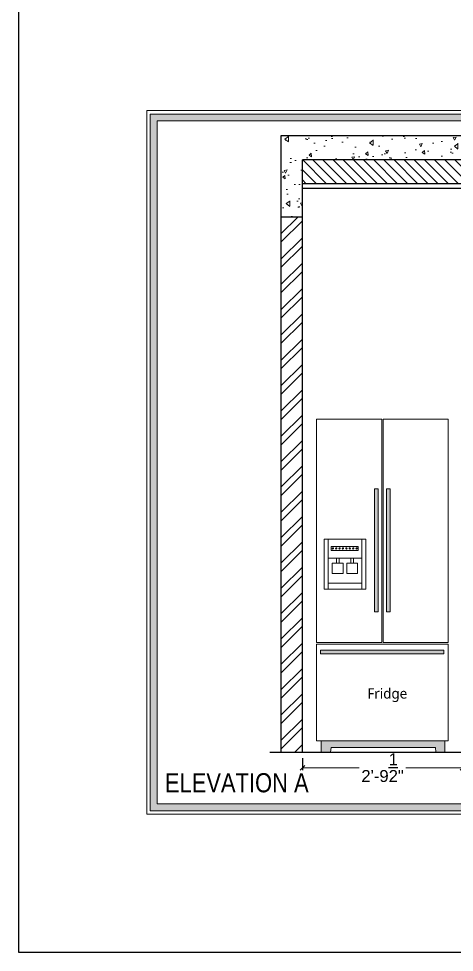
# Model space of a CAD drawing. Header units: millimetres. Extents: x 56222 to 3066687, y -650199 to -121287.
# Drawn here: x 133149.7 to 133240.7, y -184657.9 to -184462.5 of the extents above; entities that cross this region are included whole.
import ezdxf

# ---------------------------------------------------------------- set-up
doc = ezdxf.new("R2010")
doc.units = ezdxf.units.MM
doc.header["$MEASUREMENT"] = 0
doc.header["$PDMODE"] = 35
doc.linetypes.add('CENTER', pattern=[2, 1.25, -0.25, 0.25, -0.25])
doc.linetypes.add('DASHEDX2', pattern=[1.5, 1, -0.5])
doc.layers.get('Defpoints').update_dxf_attribs({"color": 220})
for name, color, linetype, lineweight in [('03FUN', 37, 'Continuous', 9), ('COLUMN', 1, 'Continuous', 30), ('dim05', 1, 'Continuous', 13), ('Dimension', 10, 'DASHEDX2', 20), ('FIRST FLOOR ( TEXT )', 7, 'Continuous', 9), ('FURNITURE', 32, 'Continuous', 9), ('GROUND FLOOR  ( HATCH )', 251, 'Continuous', 9), ('SECTION ( SLAB PLine )', 104, 'Continuous', 30), ('Text', 7, 'Continuous', 15), ('TILE', 14, 'Continuous', 9), ('UTILITY', 48, 'Continuous', 9), ('wall', 7, 'Continuous', 30), ('XX~SLAB ( BEAM )~ ( DIM )', 7, 'Continuous', 9)]:
    doc.layers.add(name, color=color, linetype=linetype, lineweight=lineweight)
doc.layers.add('AR HATCH-7', color=7, linetype='Continuous')
doc.styles.add('Arial', font='arial.ttf')
doc.styles.add('KATHA', font='swissc.ttf')
doc.styles.get("Standard").update_dxf_attribs({"font": 'arial.ttf', "height": 6})
doc.dimstyles.new('ISO-25', dxfattribs={"dimtxt": 2.5, "dimasz": 1, "dimexe": 0.5, "dimexo": 1, "dimtad": 0, "dimdec": 1, "dimlunit": 4, "dimtxsty": 'Standard', "dimblk": 'OBLIQUE', "dimcen": 2.5, "dimclrd": 1, "dimclre": 1, "dimclrt": 5, "dimadec": 0, "dimazin": 0, "dimtfac": 1, "dimtdec": 1, "dimtmove": 0, "dimatfit": 3, "dimfxl": 1, "dimlwd": -1, "dimarcsym": 0})

# ---------------------------------------------------------------- blocks, each defined once
blk = doc.blocks.new('fridge')
at = {"layer": '03FUN', "linetype": 'ByBlock'}
h = blk.add_hatch(color=250, dxfattribs=at)
h.paths.add_polyline_path([(134543.83, -185600.35), (134543.06, -185600.35), (134543.06, -185626.13), (134543.83, -185626.13)])
h.paths.add_polyline_path([(134541.32, -185600.35), (134540.55, -185600.35), (134540.55, -185626.13), (134541.32, -185626.13)])
blk.add_hatch(color=250, dxfattribs=at).paths.add_polyline_path([(134555.02, -185634.11), (134529.24, -185634.11), (134529.24, -185634.88), (134555.02, -185634.88)])
at = {"layer": '03FUN', "linetype": 'CENTER', "lineweight": 30}
h = blk.add_hatch(color=250, dxfattribs=at)
h.paths.add_polyline_path([(134555.25, -185653.13), (134542.2, -185653.13), (134542.2, -185654.53), (134553.28, -185654.53), (134553.4, -185655.5), (134555.25, -185655.5)])
h.paths.add_polyline_path([(134542.2, -185653.13), (134529.38, -185653.13), (134529.38, -185655.5), (134531.37, -185655.5), (134531.49, -185654.53), (134542.2, -185654.53)])
at = {"layer": 'UTILITY'}
for p, q in [((134530.84, -185614.88), (134537.89, -185614.88)), ((134530.84, -185620.14), (134537.89, -185620.14))]:
    blk.add_line(p, q, dxfattribs=at)
for points in [[(134542.06, -185585.81), (134528.43, -185585.81), (134528.43, -185632.54), (134542.06, -185632.54)], [(134555.98, -185585.81), (134542.34, -185585.81), (134542.34, -185632.54), (134555.98, -185632.54)], [(134541.32, -185600.35), (134541.32, -185626.13), (134540.55, -185626.13), (134540.55, -185600.35)], [(134543.83, -185600.35), (134543.83, -185626.13), (134543.06, -185626.13), (134543.06, -185600.35)], [(134530.02, -185621.33), (134538.72, -185621.33), (134538.72, -185610.9), (134530.02, -185610.9)], [(134530.02, -185610.9), (134530.84, -185610.9), (134530.84, -185621.33), (134530.02, -185621.33)], [(134538.72, -185610.9), (134537.89, -185610.9), (134537.89, -185621.33), (134538.72, -185621.33)], [(134531.48, -185612.42), (134537.14, -185612.42), (134537.14, -185613.24), (134531.48, -185613.24)], [(134532.57, -185615.94), (134533.13, -185615.94), (134533.13, -185614.88), (134532.57, -185614.88)], [(134536.16, -185615.94), (134535.61, -185615.94), (134535.61, -185614.88), (134536.16, -185614.88)], [(134531.72, -185615.94), (134533.98, -185615.94), (134533.98, -185618.08), (134531.72, -185618.08)], [(134537.01, -185615.94), (134534.76, -185615.94), (134534.76, -185618.08), (134537.01, -185618.08)], [(134555.98, -185632.9), (134528.43, -185632.89), (134528.43, -185653.13), (134555.98, -185653.13)], [(134529.24, -185634.11), (134555.02, -185634.11), (134555.02, -185634.88), (134529.24, -185634.88)], [(134555.25, -185653.13), (134529.38, -185653.13), (134529.38, -185655.5), (134531.37, -185655.5), (134531.49, -185654.53), (134553.28, -185654.53), (134553.4, -185655.5), (134555.25, -185655.5)]]:
    blk.add_lwpolyline(points, close=True, dxfattribs=at)
for centre in [(134531.85, -185612.83), (134532.54, -185612.83), (134533.24, -185612.83), (134533.94, -185612.83), (134534.68, -185612.83), (134535.37, -185612.83), (134536.11, -185612.83), (134536.81, -185612.83)]:
    blk.add_circle(centre, 0.145, dxfattribs=at)
blk = doc.blocks.new('_Oblique')
at = {"layer": 'wall', "color": 0, "lineweight": -2}
blk.add_line((-0.5, -0.5), (0.5, 0.5), dxfattribs=at)
blk = doc.blocks.new('*D200')
at = {"layer": 'Defpoints', "color": 0, "lineweight": 30, "transparency": 16777216}
for p in [(133209.02, -184616.26), (133242.5, -184615.78), (133209.02, -184619.25)]:
    blk.add_point(p, dxfattribs=at)
at = {"layer": 'dim05', "color": 1, "linetype": 'Continuous', "lineweight": -2, "transparency": 16777216}
for p, q in [((133209.02, -184617.26), (133209.02, -184619.75)), ((133242.5, -184616.78), (133242.5, -184619.75))]:
    blk.add_line(p, q, dxfattribs=at)
at = {"layer": 'dim05', "color": 1, "linetype": 'Continuous', "transparency": 16777216}
for p, q in [((133209.02, -184619.25), (133220.88, -184619.25)), ((133242.5, -184619.25), (133230.64, -184619.25))]:
    blk.add_line(p, q, dxfattribs=at)
at = {"layer": 'dim05', "color": 1, "transparency": 16777216, "rotation": 180}
blk.add_blockref('_Oblique', (133209.02, -184619.25), dxfattribs=at)
at = {"layer": 'dim05', "color": 1, "transparency": 16777216}
blk.add_blockref('_Oblique', (133242.5, -184619.25), dxfattribs=at)
at = {"layer": 'dim05', "color": 5, "lineweight": 25, "transparency": 16777216, "insert": (133225.76, -184619.25), "char_height": 2.5, "attachment_point": 5, "style": 'Arial'}
blk.add_mtext('2\'-9{\\H1x;\\S1/2;}"', dxfattribs=at)

msp = doc.modelspace()

# ---------------------------------------------------------------- hatches: boundary and pattern name
at = {"layer": 'AR HATCH-7', "linetype": 'CENTER', "lineweight": 15, "true_color": 0x939598}
h = msp.add_hatch(dxfattribs=at)
h.set_pattern_fill('AR-CONC', color=252, angle=225)
h.set_pattern_definition([(275, (-1317.479, 1045.914), (-5.51551999, -4.62807079), [0.75, -8.25]), (220, (-1317.479, 1045.914), (6.29992167, -4.3376815), [0.6, -6.6]), (325.4514445, (-1317.9386, 1045.528), (0.78440164, -8.96575221), [0.63740192, -7.01142112]), (271.1842, (-1316.065, 1044.5), (-8.71693388, -6.37613776), [1.125, -12.375]), (321.6356355, (-1316.791, 1043.968), (0.2790007, -13.4971167), [0.9561034, -10.5171376]), (216.184164, (-1316.065, 1044.5), (0.2790007, -13.4971167), [0.9, -9.9]), (246, (-1317.1254, 1044.146), (-7.06771572, -1.37382476), [0.75, -8.25]), (191, (-1317.1254, 1044.146), (3.40708593, -6.84808435), [0.6, -6.6]), (296.4514447, (-1317.7144, 1044.0316), (-3.66062975, -8.22190906), [0.6374019, -7.01142112]), (262.5, (-1317.479, 1045.9139), (2.267931853, -2.439898176), [0, -6.52, 0, -6.7, 0, -6.625]), (232.5, (-1317.479, 1045.914), (0.92872942, -4.6490945), [0, -3.82, 0, -6.37, 0, -2.525]), (192.5, (-1315.902, 1047.4907), (-3.934181673, -3.615207618), [0, -2.5, 0, -7.8, 0, -10.35]), (182.5, (-1315.195, 1048.198), (-3.41589983, -4.83159807), [0, -3.25, 0, -5.18, 0, -7.35])])
h.paths.add_polyline_path([(133333.52, -184487.01), (133204.52, -184487.01), (133204.52, -184504.01), (133209.02, -184504.01), (133209.02, -184492.01), (133333.52, -184492.01)])
h = msp.add_hatch(dxfattribs=at)
h.set_pattern_fill('ANSI32', color=252, scale=10)
h.set_pattern_definition([(45, (-1317.479, 1045.914), (-2.65165043, 2.65165043), []), (45, (-1315.711, 1045.914), (-2.65165043, 2.65165043), [])])
h.paths.add_polyline_path([(133209.02, -184504.01), (133204.52, -184504.01), (133204.52, -184616.01), (133209.02, -184616.01)])
at = {"layer": 'Dimension', "linetype": 'Continuous', "true_color": 0xd39e00}
h = msp.add_hatch(color=42, dxfattribs=at)
h.paths.add_polyline_path([(133177.18, -184628.25), (133384.36, -184628.25), (133384.36, -184482.42), (133177.18, -184482.42)])
h.paths.add_polyline_path([(133178.64, -184626.8), (133382.91, -184626.8), (133382.91, -184483.88), (133178.64, -184483.88)], flags=16)
at = {"layer": 'GROUND FLOOR  ( HATCH )', "linetype": 'CENTER', "lineweight": 15}
h = msp.add_hatch(dxfattribs=at)
h.set_pattern_fill('ANSI31', color=6, scale=12, angle=90, style=0)
h.set_pattern_definition([(135, (-1317.479, 1045.9139), (-1.060660172, -1.060660172), [])])
h.paths.add_polyline_path([(133329.02, -184492.01), (133209.02, -184492.01), (133209.02, -184497.01), (133329.02, -184497.01)])

# ---------------------------------------------------------------- linework, layer by layer
at = {"layer": 'COLUMN'}
msp.add_line((133202.16, -184616.01), (133336.17, -184616.01), dxfattribs=at)
at = {"layer": 'Dimension', "color": 42, "linetype": 'Continuous', "true_color": 0xd39e00}
for points in [[(133176.46, -184481.69), (133385.09, -184481.69), (133385.09, -184628.98), (133176.46, -184628.98)], [(133177.18, -184482.42), (133384.36, -184482.42), (133384.36, -184628.25), (133177.18, -184628.25)], [(133178.64, -184483.88), (133382.91, -184483.88), (133382.91, -184626.8), (133178.64, -184626.8)]]:
    msp.add_lwpolyline(points, close=True, dxfattribs=at)
at = {"layer": 'SECTION ( SLAB PLine )', "color": 1}
for p, q in [((133204.52, -184487.01), (133204.52, -184504.01)), ((133333.52, -184487.01), (133204.52, -184487.01)), ((133209.02, -184504.01), (133209.02, -184492.01)), ((133333.52, -184492.01), (133209.02, -184492.01)), ((133209.02, -184504.01), (133204.52, -184504.01))]:
    msp.add_line(p, q, dxfattribs=at)
at = {"layer": 'SECTION ( SLAB PLine )', "color": 6}
for p, q in [((133329.02, -184497.01), (133209.02, -184497.01)), ((133329.02, -184498.01), (133209.02, -184498.01))]:
    msp.add_line(p, q, dxfattribs=at)
at = {"layer": 'TILE', "color": 3, "lineweight": 30}
msp.add_lwpolyline([(133149.69, -184283.07), (134104.7, -184283.07), (134104.7, -184657.89), (133149.69, -184657.89)], close=True, dxfattribs=at)
at = {"layer": 'XX~SLAB ( BEAM )~ ( DIM )', "lineweight": 30}
for p, q in [((133204.52, -184504.01), (133204.52, -184616.01)), ((133209.02, -184616.01), (133209.02, -184504.01))]:
    msp.add_line(p, q, dxfattribs=at)

# ---------------------------------------------------------------- block references
at = {"layer": 'FURNITURE', "color": 242, "linetype": 'CENTER', "lineweight": 30, "true_color": 0xcd2027}
msp.add_blockref('fridge', (-1316.48, 1039.49), dxfattribs=at)

# ---------------------------------------------------------------- texts
at = {"layer": 'FIRST FLOOR ( TEXT )', "transparency": 33554687, "insert": (133195.28, -184622.42), "char_height": 4, "attachment_point": 5, "style": 'KATHA'}
msp.add_mtext('ELEVATION A', dxfattribs=at)
at = {"layer": 'Text', "ltscale": 20, "insert": (133222.57, -184602.63, 0.26), "char_height": 2.1436, "width": 39.2778, "attachment_point": 1}
msp.add_mtext('{\\fMalgun Gothic|b0|i0|c0|p34;\\C1;Fridge}', dxfattribs=at)

# ---------------------------------------------------------------- dimensions: what is measured, and where the dimension line sits
at = {"layer": 'dim05', "color": 27, "lineweight": 25, "true_color": 0x7d5120}
dim = msp.add_linear_dim(base=(133209.02, -184619.25), p1=(133242.5, -184615.78), p2=(133209.02, -184616.26), dimstyle='ISO-25', override={"dimtxsty": 'Arial'}, dxfattribs=at)
dim.commit()
dim.dimension.update_dxf_attribs({"geometry": '*D200', "text_midpoint": (133225.76, -184619.25)})

doc.saveas('drawing.dxf')
